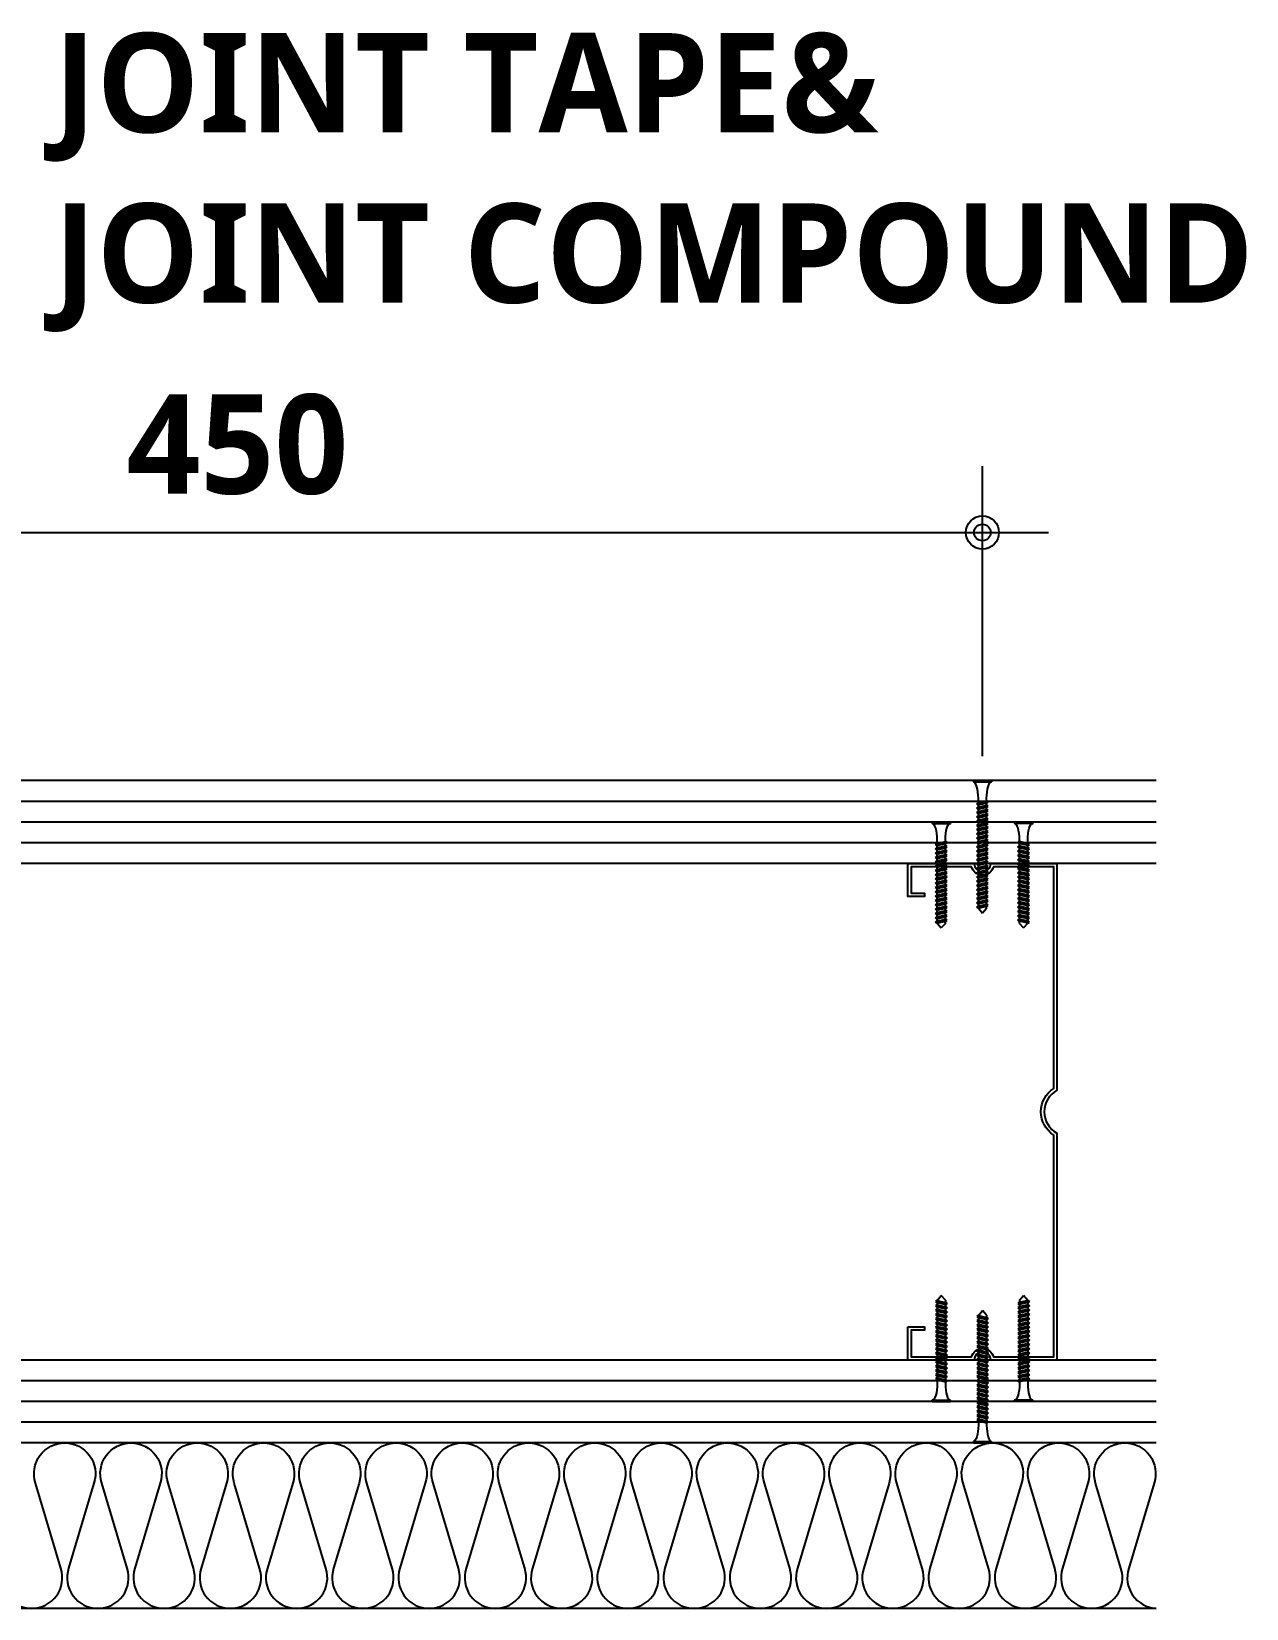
# Model space of a CAD drawing. Extents: x 200 to 24872, y 200 to 5740.
# Drawn here: x 20110.3 to 20477.2, y 1828.7 to 2304.9 of the extents above; entities that cross this region are included whole.
import ezdxf
from ezdxf.enums import TextEntityAlignment as Align

# ---------------------------------------------------------------- set-up
doc = ezdxf.new("R2010")
doc.units = 0
doc.header["$LTSCALE"] = 10
doc.header["$MEASUREMENT"] = 0
doc.header["$PDSIZE"] = -2
doc.layers.get('Defpoints').update_dxf_attribs({"color": 143, "linetype": 'CONTINUOUS'})
for name, color, linetype in [('A-ANNO-TEXT1', 7, 'CONTINUOUS'), ('A-DIM', 7, 'CONTINUOUS'), ('A-ELE9', 9, 'CONTINUOUS'), ('A-insul', 251, 'CONTINUOUS'), ('A-ST-AXIS-DIM', 7, 'CONTINUOUS'), ('A-STUD', 3, 'CONTINUOUS'), ('A-WALL-DRY', 7, 'CONTINUOUS'), ('나사못32', 8, 'CONTINUOUS'), ('나사못40', 8, 'CONTINUOUS')]:
    doc.layers.add(name, color=color, linetype=linetype)
doc.styles.add('2020음성 1차', font='NanumGothicBold.ttf')
doc.dimstyles.new('RI-DOT-150', dxfattribs={"dimscale": 150, "dimtxt": 3, "dimasz": 1, "dimexe": 2, "dimexo": 2, "dimgap": 1, "dimtad": 1, "dimdec": 0, "dimzin": 9, "dimdsep": 46, "dimtxsty": '2020음성 1차', "dimcen": 0, "dimclrd": 256, "dimclre": 256, "dimclrt": 3, "dimadec": 0, "dimazin": 0, "dimtm": 1e-09, "dimtfac": 1, "dimtdec": 0, "dimtix": 1, "dimtmove": 2, "dimatfit": 3, "dimfxl": 1.25, "dimtolj": 1, "dimtzin": 0, "dimlwd": -1, "dimlwe": -1, "dimarcsym": 0})

# ---------------------------------------------------------------- blocks, each defined once
blk = doc.blocks.new('DIMDOT')
at = {"layer": 'A-DIM', "color": 7, "linetype": 'Continuous'}
blk.add_line((-2, 0), (2, 0), dxfattribs=at)
for radius in [0.5, 0.25]:
    blk.add_circle((0, 0), radius, dxfattribs=at)
blk = doc.blocks.new('*D153')
at = {"layer": 'A-ST-AXIS-DIM'}
for p, q in [((19947.48585798964, 2086.111153102946), (19947.48585798964, 2173.61115309353)), ((20397.48585798964, 2086.111153100814), (20397.48585798964, 2173.61115309353)), ((19957.48585798964, 2153.61115309353), (20387.48585798964, 2153.61115309353))]:
    blk.add_line(p, q, dxfattribs=at)
at = {"layer": 'Defpoints', "color": 0}
for p in [(20397.48585798964, 2153.61115309353), (19947.48585798964, 2071.111153102946), (20397.48585798964, 2071.111153100814)]:
    blk.add_point(p, dxfattribs=at)
at = {"layer": 'A-ST-AXIS-DIM', "linetype": 'ByBlock', "xscale": 10, "yscale": 10, "zscale": 10, "rotation": 180}
blk.add_blockref('DIMDOT', (19947.48585798964, 2153.61115309353), dxfattribs=at)
at = {"layer": 'A-ST-AXIS-DIM', "linetype": 'ByBlock', "xscale": 10, "yscale": 10, "zscale": 10}
blk.add_blockref('DIMDOT', (20397.48585798964, 2153.61115309353), dxfattribs=at)
at = {"layer": 'A-ST-AXIS-DIM', "color": 3, "ltscale": 10, "insert": (20172.48585798964, 2180.102630366258), "char_height": 30, "attachment_point": 5, "style": '2020음성 1차'}
blk.add_mtext('\\A1;450', dxfattribs=at)
blk = doc.blocks.new('kcc나사못40')
at = {"layer": '나사못40'}
for p, q in [((1.500000002384354, 38.49999986732496), (1.000000002384354, 38.19999986732496)), ((1.000000002384354, 38.19999986732496), (1.500000002384354, 37.89999986732496)), ((1.500000002384354, 38.49999986732496), (2.750000002384354, 39.99999986732496)), ((1.500000002384354, 38.49999986732496), (4.000000002384353, 37.89999986732496)), ((4.000000002384353, 38.59999986732497), (2.750000002384354, 39.99999986732496)), ((4.000000002384339, 38.59999986732497), (4.000000002384326, 37.89999986732496)), ((1.500000002384354, 37.19999986732496), (1.000000002384354, 36.89999986732496)), ((1.000000002384354, 36.89999986732496), (1.500000002384354, 36.59999986732497)), ((1.500000002384382, 35.89999986732498), (1.000000002384382, 35.59999986732497)), ((1.000000002384382, 35.59999986732497), (1.500000002384382, 35.29999986732498)), ((1.50000000238441, 34.599999867325), (1.00000000238441, 34.299999867325)), ((1.00000000238441, 34.299999867325), (1.50000000238441, 33.999999867325)), ((1.500000002384354, 37.89999986732496), (4.000000002384353, 37.29999986732497)), ((1.500000002384354, 37.89999986732495), (1.500000002384354, 37.19999986732496)), ((1.500000002384354, 37.89999986732495), (4.000000002384353, 37.89999986732496)), ((1.500000002384354, 37.19999986732496), (4.000000002384353, 36.59999986732497)), ((1.500000002384354, 36.59999986732497), (4.000000002384353, 35.99999986732497)), ((1.500000002384382, 36.59999986732497), (1.500000002384382, 35.89999986732496)), ((1.500000002384382, 36.59999986732497), (4.000000002384311, 36.59999986732497)), ((1.500000002384382, 35.89999986732498), (4.000000002384382, 35.29999986732498)), ((1.500000002384382, 35.29999986732498), (4.000000002384382, 34.69999986732498)), ((1.50000000238441, 35.29999986732498), (1.50000000238441, 34.59999986732498)), ((1.500000002384382, 35.29999986732498), (4.000000002384382, 35.29999986732498)), ((1.50000000238441, 34.599999867325), (4.00000000238441, 33.999999867325)), ((1.500000002384439, 33.999999867325), (1.500000002384439, 33.299999867325)), ((1.50000000238441, 33.999999867325), (4.00000000238441, 33.39999986732501)), ((1.500000002384439, 33.999999867325), (4.000000002384368, 33.999999867325)), ((4.000000002384353, 37.89999986732496), (4.500000002384353, 37.59999986732497)), ((4.500000002384353, 37.59999986732497), (4.000000002384353, 37.29999986732497)), ((4.000000002384326, 37.29999986732496), (4.000000002384311, 36.59999986732497)), ((4.000000002384353, 36.59999986732497), (4.500000002384353, 36.29999986732499)), ((4.500000002384353, 36.29999986732499), (4.000000002384353, 35.99999986732497)), ((4.000000002384353, 35.99999986732497), (4.000000002384339, 35.29999986732498)), ((4.000000002384382, 35.29999986732498), (4.500000002384382, 34.999999867325)), ((4.500000002384382, 34.999999867325), (4.000000002384382, 34.69999986732498)), ((4.000000002384382, 34.69999986732498), (4.000000002384368, 33.999999867325)), ((4.00000000238441, 33.999999867325), (4.50000000238441, 33.69999986732502)), ((4.50000000238441, 33.69999986732502), (4.00000000238441, 33.39999986732501)), ((4.00000000238441, 33.39999986732501), (4.000000002384396, 32.69999986732502)), ((1.500000002384439, 33.29999986732501), (1.000000002384439, 32.99999986732502)), ((1.000000002384439, 32.99999986732502), (1.500000002384439, 32.69999986732502)), ((1.500000002384467, 31.99999986732503), (1.000000002384467, 31.69999986732503)), ((1.000000002384467, 31.69999986732503), (1.500000002384467, 31.39999986732504)), ((1.500000002384496, 30.69999986732505), (1.000000002384496, 30.39999986732505)), ((1.000000002384496, 30.39999986732505), (1.500000002384496, 30.09999986732506)), ((1.500000002384524, 29.39999986732507), (1.000000002384524, 29.09999986732507)), ((1.000000002384524, 29.09999986732507), (1.500000002384524, 28.79999986732507)), ((1.500000002384439, 33.29999986732501), (4.000000002384439, 32.69999986732502)), ((1.500000002384439, 32.69999986732502), (4.000000002384439, 32.09999986732503)), ((1.500000002384467, 32.69999986732502), (1.500000002384467, 31.99999986732502)), ((1.500000002384467, 32.69999986732502), (4.000000002384439, 32.69999986732502)), ((1.500000002384467, 31.99999986732503), (4.000000002384467, 31.39999986732504)), ((1.500000002384496, 31.39999986732504), (1.500000002384496, 30.69999986732503)), ((1.500000002384467, 31.39999986732504), (4.000000002384467, 30.79999986732504)), ((1.500000002384496, 31.39999986732504), (4.000000002384425, 31.39999986732504)), ((1.500000002384496, 30.69999986732505), (4.000000002384496, 30.09999986732506)), ((1.500000002384496, 30.09999986732506), (4.000000002384496, 29.49999986732506)), ((1.500000002384524, 30.09999986732506), (1.500000002384524, 29.39999986732505)), ((1.500000002384524, 30.09999986732506), (4.000000002384454, 30.09999986732506)), ((1.500000002384524, 29.39999986732507), (4.000000002384524, 28.79999986732507)), ((1.500000002384552, 28.79999986732507), (1.500000002384552, 28.09999986732507)), ((1.500000002384524, 28.79999986732507), (4.000000002384524, 28.19999986732508)), ((1.500000002384552, 28.79999986732507), (4.000000002384481, 28.79999986732507)), ((4.000000002384439, 32.69999986732502), (4.500000002384438, 32.39999986732504)), ((4.500000002384438, 32.39999986732504), (4.000000002384439, 32.09999986732503)), ((4.000000002384439, 32.09999986732503), (4.000000002384425, 31.39999986732504)), ((4.000000002384467, 31.39999986732504), (4.500000002384467, 31.09999986732506)), ((4.500000002384467, 31.09999986732506), (4.000000002384467, 30.79999986732504)), ((4.000000002384467, 30.79999986732504), (4.000000002384454, 30.09999986732506)), ((4.000000002384496, 30.09999986732506), (4.500000002384496, 29.79999986732507)), ((4.500000002384496, 29.79999986732507), (4.000000002384496, 29.49999986732506)), ((4.000000002384496, 29.49999986732506), (4.000000002384481, 28.79999986732507)), ((4.000000002384524, 28.79999986732507), (4.500000002384523, 28.49999986732509)), ((1.500000002384552, 28.09999986732508), (1.000000002384552, 27.79999986732509)), ((1.000000002384552, 27.79999986732509), (1.500000002384552, 27.49999986732509)), ((1.500000002384581, 26.7999998673251), (1.000000002384581, 26.4999998673251)), ((1.000000002384581, 26.4999998673251), (1.500000002384581, 26.19999986732511)), ((1.500000002384609, 25.49999986732512), (1.000000002384609, 25.19999986732512)), ((1.000000002384609, 25.19999986732512), (1.500000002384609, 24.89999986732512)), ((1.500000002384638, 24.19999986732513), (1.000000002384638, 23.89999986732513)), ((1.000000002384638, 23.89999986732513), (1.500000002384638, 23.59999986732514)), ((1.500000002384552, 28.09999986732508), (4.000000002384552, 27.49999986732509)), ((1.500000002384552, 27.49999986732509), (4.000000002384552, 26.89999986732509)), ((1.500000002384581, 27.49999986732509), (1.500000002384581, 26.79999986732509)), ((1.500000002384581, 27.49999986732509), (4.00000000238451, 27.49999986732509)), ((1.500000002384581, 26.7999998673251), (4.000000002384581, 26.19999986732511)), ((1.500000002384609, 26.19999986732511), (1.500000002384609, 25.4999998673251)), ((1.500000002384581, 26.19999986732511), (4.000000002384581, 25.59999986732511)), ((1.500000002384609, 26.19999986732511), (4.000000002384538, 26.19999986732511)), ((1.500000002384609, 25.49999986732512), (4.000000002384609, 24.89999986732512)), ((1.500000002384609, 24.89999986732512), (4.000000002384609, 24.29999986732513)), ((1.500000002384638, 24.89999986732512), (1.500000002384638, 24.19999986732512)), ((1.500000002384638, 24.89999986732512), (4.000000002384566, 24.89999986732512)), ((1.500000002384638, 24.19999986732513), (4.000000002384638, 23.59999986732514)), ((4.500000002384523, 28.49999986732509), (4.000000002384524, 28.19999986732508)), ((4.000000002384524, 28.19999986732508), (4.00000000238451, 27.49999986732509)), ((4.000000002384552, 27.49999986732509), (4.500000002384552, 27.1999998673251)), ((4.500000002384552, 27.1999998673251), (4.000000002384552, 26.89999986732509)), ((4.000000002384552, 26.89999986732509), (4.000000002384538, 26.19999986732511)), ((4.000000002384581, 26.19999986732511), (4.500000002384581, 25.89999986732512)), ((4.500000002384581, 25.89999986732512), (4.000000002384581, 25.59999986732511)), ((4.000000002384581, 25.59999986732511), (4.000000002384566, 24.89999986732512)), ((4.000000002384609, 24.89999986732512), (4.500000002384608, 24.59999986732514)), ((4.500000002384608, 24.59999986732514), (4.000000002384609, 24.29999986732513)), ((4.000000002384609, 24.29999986732513), (4.000000002384596, 23.59999986732514)), ((1.500000002384666, 22.89999986732515), (1.000000002384666, 22.59999986732515)), ((1.000000002384666, 22.59999986732515), (1.500000002384666, 22.29999986732515)), ((1.500000002384695, 21.59999986732517), (1.000000002384695, 21.29999986732517)), ((1.000000002384695, 21.29999986732517), (1.500000002384695, 20.99999986732517)), ((1.500000002384723, 20.29999986732518), (1.000000002384723, 19.99999986732518)), ((1.000000002384723, 19.99999986732518), (1.500000002384723, 19.69999986732519)), ((1.500000002384666, 23.59999986732514), (1.500000002384666, 22.89999986732514)), ((1.500000002384638, 23.59999986732514), (4.000000002384638, 22.99999986732514)), ((1.500000002384666, 23.59999986732514), (4.000000002384596, 23.59999986732514)), ((1.500000002384666, 22.89999986732515), (4.000000002384666, 22.29999986732515)), ((1.500000002384666, 22.29999986732515), (4.000000002384666, 21.69999986732516)), ((1.500000002384695, 22.29999986732515), (1.500000002384695, 21.59999986732515)), ((1.500000002384666, 22.29999986732515), (4.000000002384623, 22.29999986732515)), ((1.500000002384695, 21.59999986732517), (4.000000002384695, 20.99999986732517)), ((1.500000002384723, 20.99999986732517), (1.500000002384723, 20.29999986732517)), ((1.500000002384695, 20.99999986732517), (4.000000002384695, 20.39999986732518)), ((1.500000002384695, 20.99999986732517), (4.000000002384695, 20.99999986732517)), ((1.500000002384723, 20.29999986732518), (4.000000002384724, 19.69999986732519)), ((1.500000002384723, 19.69999986732519), (4.000000002384724, 19.09999986732519)), ((1.500000002384751, 19.69999986732519), (1.500000002384751, 18.99999986732519)), ((1.500000002384751, 19.69999986732519), (4.000000002384724, 19.69999986732519)), ((4.000000002384638, 23.59999986732514), (4.500000002384637, 23.29999986732516)), ((4.500000002384637, 23.29999986732516), (4.000000002384638, 22.99999986732514)), ((4.000000002384638, 22.99999986732514), (4.000000002384623, 22.29999986732515)), ((4.000000002384666, 22.29999986732515), (4.500000002384666, 21.99999986732517)), ((4.500000002384666, 21.99999986732517), (4.000000002384666, 21.69999986732516)), ((4.000000002384666, 21.69999986732516), (4.000000002384652, 20.99999986732517)), ((4.000000002384695, 20.99999986732517), (4.500000002384695, 20.69999986732519)), ((4.500000002384695, 20.69999986732519), (4.000000002384695, 20.39999986732518)), ((4.000000002384695, 20.39999986732518), (4.00000000238468, 19.69999986732519)), ((4.000000002384724, 19.69999986732519), (4.500000002384723, 19.39999986732521)), ((4.500000002384723, 19.39999986732521), (4.000000002384724, 19.09999986732519)), ((4.000000002384724, 19.09999986732519), (4.000000002384709, 18.39999986732521)), ((1.500000002384751, 18.9999998673252), (1.000000002384751, 18.6999998673252)), ((1.000000002384751, 18.6999998673252), (1.500000002384751, 18.39999986732521)), ((1.50000000238478, 17.69999986732521), (1.00000000238478, 17.39999986732522)), ((1.00000000238478, 17.39999986732522), (1.50000000238478, 17.09999986732522)), ((1.500000002384808, 16.39999986732523), (1.000000002384808, 16.09999986732524)), ((1.000000002384808, 16.09999986732524), (1.500000002384808, 15.79999986732524)), ((1.500000002384837, 15.09999986732525), (1.000000002384837, 14.79999986732525)), ((1.000000002384837, 14.79999986732525), (1.500000002384837, 14.49999986732526)), ((1.500000002384751, 18.9999998673252), (4.000000002384751, 18.39999986732521)), ((1.50000000238478, 18.39999986732521), (1.50000000238478, 17.6999998673252)), ((1.500000002384751, 18.39999986732521), (4.000000002384751, 17.79999986732521)), ((1.50000000238478, 18.39999986732521), (4.000000002384709, 18.39999986732521)), ((1.50000000238478, 17.69999986732521), (4.00000000238478, 17.09999986732522)), ((1.50000000238478, 17.09999986732522), (4.00000000238478, 16.49999986732523)), ((1.500000002384808, 17.09999986732522), (1.500000002384808, 16.39999986732522)), ((1.50000000238478, 17.09999986732522), (4.000000002384737, 17.09999986732522)), ((1.500000002384808, 16.39999986732523), (4.000000002384808, 15.79999986732524)), ((1.500000002384837, 15.79999986732524), (1.500000002384837, 15.09999986732523)), ((1.500000002384808, 15.79999986732524), (4.000000002384808, 15.19999986732524)), ((1.500000002384837, 15.79999986732524), (4.000000002384766, 15.79999986732524)), ((1.500000002384837, 15.09999986732525), (4.000000002384836, 14.49999986732526)), ((1.500000002384837, 14.49999986732526), (4.000000002384836, 13.89999986732526)), ((1.500000002384865, 14.49999986732526), (1.500000002384865, 13.79999986732525)), ((1.500000002384865, 14.49999986732526), (4.000000002384794, 14.49999986732526)), ((4.000000002384751, 18.39999986732521), (4.500000002384751, 18.09999986732522)), ((4.500000002384751, 18.09999986732522), (4.000000002384751, 17.79999986732521)), ((4.000000002384751, 17.79999986732521), (4.000000002384737, 17.09999986732522)), ((4.00000000238478, 17.09999986732522), (4.50000000238478, 16.79999986732524)), ((4.50000000238478, 16.79999986732524), (4.00000000238478, 16.49999986732523)), ((4.00000000238478, 16.49999986732523), (4.000000002384766, 15.79999986732524)), ((4.000000002384808, 15.79999986732524), (4.500000002384809, 15.49999986732526)), ((4.500000002384809, 15.49999986732526), (4.000000002384808, 15.19999986732524)), ((4.000000002384808, 15.19999986732524), (4.000000002384794, 14.49999986732526)), ((4.000000002384836, 14.49999986732526), (4.500000002384836, 14.19999986732527)), ((1.500000002384865, 13.79999986732527), (1.000000002384865, 13.49999986732527)), ((1.000000002384865, 13.49999986732527), (1.500000002384865, 13.19999986732527)), ((1.500000002384894, 12.49999986732528), (1.000000002384894, 12.19999986732529)), ((1.000000002384894, 12.19999986732529), (1.500000002384894, 11.89999986732529)), ((1.500000002384922, 11.1999998673253), (1.000000002384922, 10.8999998673253)), ((1.000000002384922, 10.8999998673253), (1.500000002384922, 10.59999986732531)), ((1.50000000238495, 9.89999986732532), (1.00000000238495, 9.599999867325323)), ((1.00000000238495, 9.599999867325323), (1.50000000238495, 9.299999867325324)), ((1.500000002384865, 13.79999986732527), (4.000000002384866, 13.19999986732527)), ((1.500000002384894, 13.19999986732527), (1.500000002384894, 12.49999986732527)), ((1.500000002384865, 13.19999986732527), (4.000000002384866, 12.59999986732528)), ((1.500000002384894, 13.19999986732527), (4.000000002384823, 13.19999986732527)), ((1.500000002384894, 12.49999986732528), (4.000000002384893, 11.89999986732529)), ((1.500000002384894, 11.89999986732529), (4.000000002384893, 11.2999998673253)), ((1.500000002384922, 11.89999986732529), (1.500000002384922, 11.19999986732529)), ((1.500000002384922, 11.89999986732529), (4.000000002384851, 11.89999986732529)), ((1.500000002384922, 11.1999998673253), (4.000000002384922, 10.59999986732531)), ((1.50000000238495, 10.59999986732531), (1.50000000238495, 9.899999867325308)), ((1.500000002384922, 10.59999986732531), (4.000000002384922, 9.999999867325315)), ((1.50000000238495, 10.59999986732531), (4.000000002384879, 10.59999986732531)), ((1.50000000238495, 9.89999986732532), (4.00000000238495, 9.299999867325324)), ((4.500000002384836, 14.19999986732527), (4.000000002384836, 13.89999986732526)), ((4.000000002384836, 13.89999986732526), (4.000000002384823, 13.19999986732527)), ((4.000000002384866, 13.19999986732527), (4.500000002384866, 12.89999986732529)), ((4.500000002384866, 12.89999986732529), (4.000000002384866, 12.59999986732528)), ((4.000000002384866, 12.59999986732528), (4.000000002384851, 11.89999986732529)), ((4.000000002384893, 11.89999986732529), (4.500000002384893, 11.59999986732531)), ((4.500000002384893, 11.59999986732531), (4.000000002384893, 11.2999998673253)), ((4.000000002384893, 11.2999998673253), (4.000000002384879, 10.59999986732531)), ((4.000000002384922, 10.59999986732531), (4.500000002384922, 10.29999986732532)), ((4.500000002384922, 10.29999986732532), (4.000000002384922, 9.999999867325315)), ((4.000000002384922, 9.999999867325315), (4.000000002384908, 9.299999867325324)), ((1.500000002384979, 8.599999867325337), (1.000000002384979, 8.29999986732534)), ((1.000000002384979, 8.29999986732534), (1.500000002384979, 7.999999867325343)), ((1.500000002385007, 7.299999867325353), (1.000000002385007, 6.999999867325357)), ((1.000000002385007, 6.999999867325357), (1.500000002385007, 6.699999867325361)), ((1.50000000238495, 9.299999867325324), (4.00000000238495, 8.699999867325332)), ((1.500000002384979, 9.299999867325324), (1.500000002384979, 8.599999867325323)), ((1.500000002384979, 9.299999867325324), (4.000000002384908, 9.299999867325324)), ((1.500000002384979, 8.599999867325337), (4.000000002384978, 7.999999867325343)), ((1.500000002385007, 7.999999867325343), (1.500000002385007, 7.299999867325339)), ((1.500000002384979, 7.999999867325343), (4.000000002384978, 7.399999867325348)), ((1.500000002384979, 7.999999867325343), (4.000000002384978, 7.999999867325343)), ((1.500000002385007, 7.299999867325353), (4.000000002385007, 6.699999867325361)), ((1.500000002385007, 6.699999867325361), (4.000000002385007, 6.099999867325366)), ((1.500000002385007, 6.699999867325361), (4.000000002384965, 6.699999867325361)), ((1.500000002385007, 6.699999867325361), (1.500000002385021, 5.399999867325383)), ((4.00000000238495, 9.299999867325324), (4.50000000238495, 8.999999867325341)), ((4.50000000238495, 8.999999867325341), (4.00000000238495, 8.699999867325332)), ((4.00000000238495, 8.699999867325332), (4.000000002384936, 7.999999867325343)), ((4.000000002384978, 7.999999867325343), (4.500000002384978, 7.699999867325361)), ((4.500000002384978, 7.699999867325361), (4.000000002384978, 7.399999867325348)), ((4.000000002384978, 7.399999867325348), (4.000000002384965, 6.699999867325361)), ((4.000000002385007, 6.699999867325361), (4.500000002385007, 6.399999867325377)), ((4.500000002385007, 6.399999867325377), (4.000000002385007, 6.099999867325366)), ((4.000000002385007, 6.099999867325366), (4.000000002384994, 5.399999867325377)), ((2.384354e-09, 0.3999998673249578), (5.500000002384354, 0.3999998673249578)), ((2.384354e-09, -1.326750407e-07), (2.384354e-09, 0.3999998673249578)), ((5.500000002384354, -1.326750407e-07), (5.500000002384354, 0.3999998673249578)), ((2.384354e-09, -1.326750407e-07), (5.500000002384354, -1.326750407e-07))]:
    blk.add_line(p, q, dxfattribs=at)
at = {"layer": '나사못40', "extrusion": (0, 0, -1)}
blk.add_ellipse((2.384354e-09, 5.399999867325377), major_axis=(0, -5.000000000000417), ratio=0.299999999999847, start_param=4.712388980384689, end_param=6.283185307179585, dxfattribs=at)
at = {"layer": '나사못40'}
blk.add_ellipse((5.500000002384354, 5.399999867325377), major_axis=(0, -5.000000000000417), ratio=0.299999999999847, start_param=4.712388980384689, end_param=6.283185307179585, dxfattribs=at)
blk = doc.blocks.new('kcc나사못32')
at = {"layer": '나사못32'}
for p, q in [((1.500005058944225, 29.89999868441373), (1.000005058944225, 29.59999868436717)), ((1.000005058944225, 29.59999868436717), (1.500005058944225, 29.2999986843206)), ((1.500005058944225, 28.59999868436716), (1.000005058944225, 28.2999986843206)), ((1.500005058944225, 30.59999868436717), (2.750005058944225, 31.99999868427403)), ((1.500005058944225, 30.59999868436717), (1.500005058944225, 29.89999868441373)), ((4.000005058944225, 30.49999868427403), (1.500005058944225, 29.89999868441373)), ((4.000005058944225, 29.89999868441373), (1.500005058944225, 29.89999868441373)), ((4.000005058944225, 29.89999868441373), (1.500005058944225, 29.2999986843206)), ((1.500005058944225, 29.2999986843206), (1.500005058944225, 28.59999868436716)), ((4.000005058944225, 29.19999868422747), (1.500005058944225, 28.59999868436716)), ((4.000005058944225, 28.59999868436716), (1.500005058944225, 28.59999868436716)), ((4.000005058944225, 28.59999868436716), (1.500005058944225, 27.99999868427403)), ((4.000005058944225, 30.49999868427403), (2.750005058944225, 31.99999868427403)), ((4.000005058944225, 30.49999868427403), (4.500005058944224, 30.19999868422747)), ((4.500005058944224, 30.19999868422747), (4.000005058944225, 29.89999868441373)), ((4.000005058944225, 29.89999868441373), (4.000005058944225, 29.19999868422747)), ((4.000005058944225, 29.19999868422747), (4.500005058944224, 28.89999868441373)), ((4.500005058944224, 28.89999868441373), (4.000005058944225, 28.59999868436716)), ((4.000005058944225, 28.59999868436716), (4.000005058944225, 27.89999868441373)), ((1.000005058944225, 28.2999986843206), (1.500005058944225, 27.99999868427403)), ((1.500005058944225, 27.2999986843206), (1.000005058944225, 26.99999868427403)), ((1.000005058944225, 26.99999868427403), (1.500005058944225, 26.69999868422747)), ((1.500005058944225, 25.99999868427403), (1.000005058944225, 25.69999868422747)), ((1.000005058944225, 25.69999868422747), (1.500005058944225, 25.39999868441373)), ((1.500005058944225, 24.69999868422747), (1.000005058944225, 24.39999868441373)), ((1.000005058944225, 24.39999868441373), (1.500005058944225, 24.09999868436717)), ((1.500005058944225, 27.99999868427403), (1.500005058944225, 27.2999986843206)), ((4.000005058944225, 27.89999868441373), (1.500005058944225, 27.2999986843206)), ((4.000005058944225, 27.2999986843206), (1.500005058944225, 27.2999986843206)), ((4.000005058944225, 27.2999986843206), (1.500005058944225, 26.69999868422747)), ((1.500005058944225, 26.69999868422747), (1.500005058944225, 25.99999868427403)), ((4.000005058944225, 26.59999868436717), (1.500005058944225, 25.99999868427403)), ((4.000005058944225, 25.99999868427403), (1.500005058944225, 25.99999868427403)), ((4.000005058944225, 25.99999868427403), (1.500005058944225, 25.39999868441373)), ((1.500005058944225, 25.39999868441373), (1.500005058944225, 24.69999868422747)), ((4.000005058944225, 25.2999986843206), (1.500005058944225, 24.69999868422747)), ((4.000005058944225, 24.69999868422747), (1.500005058944225, 24.69999868422747)), ((4.000005058944225, 24.69999868422747), (1.500005058944225, 24.09999868436717)), ((1.500005058944225, 24.09999868436717), (1.500005058944225, 23.39999868441373)), ((4.000005058944225, 23.99999868427403), (1.500005058944225, 23.39999868441373)), ((4.000005058944225, 27.89999868441373), (4.500005058944224, 27.59999868436717)), ((4.500005058944224, 27.59999868436717), (4.000005058944225, 27.2999986843206)), ((4.000005058944225, 27.2999986843206), (4.000005058944225, 26.59999868436717)), ((4.000005058944225, 26.59999868436717), (4.500005058944224, 26.2999986843206)), ((4.500005058944224, 26.2999986843206), (4.000005058944225, 25.99999868427403)), ((4.000005058944225, 25.99999868427403), (4.000005058944225, 25.2999986843206)), ((4.000005058944225, 25.2999986843206), (4.500005058944224, 24.99999868427404)), ((4.500005058944224, 24.99999868427404), (4.000005058944225, 24.69999868422747)), ((4.000005058944225, 24.69999868422747), (4.000005058944225, 23.99999868427403)), ((4.000005058944225, 23.99999868427403), (4.500005058944224, 23.69999868422747)), ((1.500005058944225, 23.39999868441373), (1.000005058944225, 23.09999868436717)), ((1.000005058944225, 23.09999868436717), (1.500005058944225, 22.7999986843206)), ((1.500005058944225, 22.09999868436717), (1.000005058944225, 21.7999986843206)), ((1.000005058944225, 21.7999986843206), (1.500005058944225, 21.49999868427403)), ((1.500005058944225, 20.7999986843206), (1.000005058944225, 20.49999868427403)), ((1.000005058944225, 20.49999868427403), (1.500005058944225, 20.19999868422747)), ((1.500005058944225, 19.49999868427403), (1.000005058944225, 19.19999868422747)), ((1.000005058944225, 19.19999868422747), (1.500005058944225, 18.89999868441373)), ((4.000005058944225, 23.39999868441373), (1.500005058944225, 23.39999868441373)), ((4.000005058944225, 23.39999868441373), (1.500005058944225, 22.7999986843206)), ((1.500005058944225, 22.7999986843206), (1.500005058944225, 22.09999868436717)), ((4.000005058944225, 22.69999868422747), (1.500005058944225, 22.09999868436717)), ((4.000005058944225, 22.09999868436717), (1.500005058944225, 22.09999868436717)), ((4.000005058944225, 22.09999868436717), (1.500005058944225, 21.49999868427403)), ((1.500005058944225, 21.49999868427403), (1.500005058944225, 20.7999986843206)), ((4.000005058944225, 21.39999868441373), (1.500005058944225, 20.7999986843206)), ((4.000005058944225, 20.7999986843206), (1.500005058944225, 20.7999986843206)), ((4.000005058944225, 20.7999986843206), (1.500005058944225, 20.19999868422747)), ((1.500005058944225, 20.19999868422747), (1.500005058944225, 19.49999868427403)), ((4.000005058944225, 20.09999868436716), (1.500005058944225, 19.49999868427403)), ((4.000005058944225, 19.49999868427403), (1.500005058944225, 19.49999868427403)), ((4.000005058944225, 19.49999868427403), (1.500005058944225, 18.89999868441373)), ((4.500005058944224, 23.69999868422747), (4.000005058944225, 23.39999868441373)), ((4.000005058944225, 23.39999868441373), (4.000005058944225, 22.69999868422747)), ((4.000005058944225, 22.69999868422747), (4.500005058944224, 22.39999868441373)), ((4.500005058944224, 22.39999868441373), (4.000005058944225, 22.09999868436717)), ((4.000005058944225, 22.09999868436717), (4.000005058944225, 21.39999868441373)), ((4.000005058944225, 21.39999868441373), (4.500005058944224, 21.09999868436716)), ((4.500005058944224, 21.09999868436716), (4.000005058944225, 20.7999986843206)), ((4.000005058944225, 20.7999986843206), (4.000005058944225, 20.09999868436716)), ((4.000005058944225, 20.09999868436716), (4.500005058944224, 19.7999986843206)), ((4.500005058944224, 19.7999986843206), (4.000005058944225, 19.49999868427403)), ((4.000005058944225, 19.49999868427403), (4.000005058944225, 18.7999986843206)), ((1.500005058944225, 18.19999868422747), (1.000005058944225, 17.89999868441373)), ((1.000005058944225, 17.89999868441373), (1.500005058944225, 17.59999868436716)), ((1.500005058944225, 16.89999868441373), (1.000005058944225, 16.59999868436716)), ((1.000005058944225, 16.59999868436716), (1.500005058944225, 16.2999986843206)), ((1.500005058944225, 15.59999868436716), (1.000005058944225, 15.2999986843206)), ((1.000005058944225, 15.2999986843206), (1.500005058944225, 14.99999868427403)), ((1.500005058944225, 14.2999986843206), (1.000005058944225, 13.99999868427403)), ((1.500005058944225, 18.89999868441373), (1.500005058944225, 18.19999868422747)), ((4.000005058944225, 18.7999986843206), (1.500005058944225, 18.19999868422747)), ((4.000005058944225, 18.19999868422747), (1.500005058944225, 18.19999868422747)), ((4.000005058944225, 18.19999868422747), (1.500005058944225, 17.59999868436716)), ((1.500005058944225, 17.59999868436716), (1.500005058944225, 16.89999868441373)), ((4.000005058944225, 17.49999868427403), (1.500005058944225, 16.89999868441373)), ((4.000005058944225, 16.89999868441373), (1.500005058944225, 16.89999868441373)), ((4.000005058944225, 16.89999868441373), (1.500005058944225, 16.2999986843206)), ((1.500005058944225, 16.2999986843206), (1.500005058944225, 15.59999868436716)), ((4.000005058944225, 16.19999868422747), (1.500005058944225, 15.59999868436716)), ((4.000005058944225, 15.59999868436716), (1.500005058944225, 15.59999868436716)), ((4.000005058944225, 15.59999868436716), (1.500005058944225, 14.99999868427403)), ((1.500005058944225, 14.99999868427403), (1.500005058944225, 14.2999986843206)), ((4.000005058944225, 14.89999868441373), (1.500005058944225, 14.2999986843206)), ((4.000005058944225, 14.2999986843206), (1.500005058944225, 14.2999986843206)), ((4.000005058944225, 14.2999986843206), (1.500005058944225, 13.69999868422747)), ((4.000005058944225, 18.7999986843206), (4.500005058944224, 18.49999868427403)), ((4.500005058944224, 18.49999868427403), (4.000005058944225, 18.19999868422747)), ((4.000005058944225, 18.19999868422747), (4.000005058944225, 17.49999868427403)), ((4.000005058944225, 17.49999868427403), (4.500005058944224, 17.19999868422746)), ((4.500005058944224, 17.19999868422746), (4.000005058944225, 16.89999868441373)), ((4.000005058944225, 16.89999868441373), (4.000005058944225, 16.19999868422747)), ((4.000005058944225, 16.19999868422747), (4.500005058944224, 15.89999868441373)), ((4.500005058944224, 15.89999868441373), (4.000005058944225, 15.59999868436716)), ((4.000005058944225, 15.59999868436716), (4.000005058944225, 14.89999868441373)), ((4.000005058944225, 14.89999868441373), (4.500005058944224, 14.59999868436716)), ((4.500005058944224, 14.59999868436716), (4.000005058944225, 14.2999986843206)), ((4.000005058944225, 14.2999986843206), (4.000005058944225, 13.59999868436716)), ((1.000005058944225, 13.99999868427403), (1.500005058944225, 13.69999868422747)), ((1.500005058944225, 12.99999868427403), (1.000005058944225, 12.69999868422746)), ((1.000005058944225, 12.69999868422746), (1.500005058944225, 12.39999868441373)), ((1.500005058944225, 11.69999868422746), (1.000005058944225, 11.39999868441373)), ((1.000005058944225, 11.39999868441373), (1.500005058944225, 11.09999868436716)), ((1.500005058944225, 10.39999868441373), (1.000005058944225, 10.09999868436716)), ((1.000005058944225, 10.09999868436716), (1.500005058944225, 9.799998684320597)), ((1.500005058944225, 13.69999868422747), (1.500005058944225, 12.99999868427403)), ((4.000005058944225, 13.59999868436716), (1.500005058944225, 12.99999868427403)), ((4.000005058944225, 12.99999868427403), (1.500005058944225, 12.99999868427403)), ((4.000005058944225, 12.99999868427403), (1.500005058944225, 12.39999868441373)), ((1.500005058944225, 12.39999868441373), (1.500005058944225, 11.69999868422746)), ((4.000005058944225, 12.2999986843206), (1.500005058944225, 11.69999868422746)), ((4.000005058944225, 11.69999868422746), (1.500005058944225, 11.69999868422746)), ((4.000005058944225, 11.69999868422746), (1.500005058944225, 11.09999868436716)), ((1.500005058944225, 11.09999868436716), (1.500005058944225, 10.39999868441373)), ((4.000005058944225, 10.99999868427403), (1.500005058944225, 10.39999868441373)), ((4.000005058944225, 10.39999868441373), (1.500005058944225, 10.39999868441373)), ((4.000005058944225, 10.39999868441373), (1.500005058944225, 9.799998684320597)), ((1.500005058944225, 9.799998684320597), (1.500005058944225, 9.099998684367165)), ((4.000005058944225, 9.699998684227467), (1.500005058944225, 9.099998684367165)), ((4.000005058944225, 13.59999868436716), (4.500005058944224, 13.2999986843206)), ((4.500005058944224, 13.2999986843206), (4.000005058944225, 12.99999868427403)), ((4.000005058944225, 12.99999868427403), (4.000005058944225, 12.2999986843206)), ((4.000005058944225, 12.2999986843206), (4.500005058944224, 11.99999868427403)), ((4.500005058944224, 11.99999868427403), (4.000005058944225, 11.69999868422746)), ((4.000005058944225, 11.69999868422746), (4.000005058944225, 10.99999868427403)), ((4.000005058944225, 10.99999868427403), (4.500005058944224, 10.69999868422746)), ((4.500005058944224, 10.69999868422746), (4.000005058944225, 10.39999868441373)), ((4.000005058944225, 10.39999868441373), (4.000005058944225, 9.699998684227467)), ((4.000005058944225, 9.699998684227467), (4.500005058944224, 9.399998684413733)), ((1.500005058944225, 9.099998684367165), (1.000005058944225, 8.799998684320597)), ((1.000005058944225, 8.799998684320597), (1.500005058944225, 8.499998684274033)), ((1.500005058944225, 7.799998684320598), (1.000005058944225, 7.499998684274032)), ((1.000005058944225, 7.499998684274032), (1.500005058944225, 7.199998684227466)), ((1.500005058944225, 6.499998684274032), (1.000005058944225, 6.199998684227466)), ((1.000005058944225, 6.199998684227466), (1.500005058944225, 5.899998684413731)), ((4.000005058944225, 9.099998684367165), (1.500005058944225, 9.099998684367165)), ((4.000005058944225, 9.099998684367165), (1.500005058944225, 8.499998684274033)), ((1.500005058944225, 8.499998684274033), (1.500005058944225, 7.799998684320598)), ((4.000005058944225, 8.399998684413731), (1.500005058944225, 7.799998684320598)), ((4.000005058944225, 7.799998684320598), (1.500005058944225, 7.799998684320598)), ((4.000005058944225, 7.799998684320598), (1.500005058944225, 7.199998684227466)), ((1.500005058944225, 7.199998684227466), (1.500005058944225, 6.499998684274032)), ((4.000005058944225, 7.099998684367164), (1.500005058944225, 6.499998684274032)), ((4.000005058944225, 6.499998684274032), (1.500005058944225, 6.499998684274032)), ((4.000005058944225, 6.499998684274032), (1.500005058944225, 5.899998684413731)), ((1.500005058944225, 5.899998684413731), (1.500005058944225, 5.399998684413731)), ((4.500005058944224, 9.399998684413733), (4.000005058944225, 9.099998684367165)), ((4.000005058944225, 9.099998684367165), (4.000005058944225, 8.399998684413731)), ((4.000005058944225, 8.399998684413731), (4.500005058944224, 8.099998684367165)), ((4.500005058944224, 8.099998684367165), (4.000005058944225, 7.799998684320598)), ((4.000005058944225, 7.799998684320598), (4.000005058944225, 7.099998684367164)), ((4.000005058944225, 7.099998684367164), (4.500005058944224, 6.799998684320598)), ((4.500005058944224, 6.799998684320598), (4.000005058944225, 6.499998684274032)), ((4.000005058944225, 6.499998684274032), (4.000005058944225, 5.399998684413731)), ((5.0589442253e-06, -1.3157259673e-06), (5.0589442253e-06, 0.3999986844137311)), ((5.500005058944224, 0.3999986844137311), (5.0589442253e-06, 0.3999986844137311)), ((5.500005058944224, -1.3157259673e-06), (5.500005058944224, 0.3999986844137311)), ((5.500005058944224, -1.3157259673e-06), (5.0589442253e-06, -1.3157259673e-06))]:
    blk.add_line(p, q, dxfattribs=at)
at = {"layer": '나사못32', "extrusion": (0, 0, -1)}
blk.add_ellipse((5.0589442253e-06, 5.399998684413731), major_axis=(1.549203e-10, 5), ratio=0.3, start_param=1.570796326785601, end_param=3.141592653486512, dxfattribs=at)
at = {"layer": '나사못32'}
blk.add_ellipse((5.500005058944224, 5.399998684413731), major_axis=(2.59983e-11, 5), ratio=0.3, start_param=1.570796326796456, end_param=3.141592653607123, dxfattribs=at)

msp = doc.modelspace()

# ---------------------------------------------------------------- linework, layer by layer
at = {"layer": 'A-ELE9'}
msp.add_line((20450.00000030709, 1828.672318917379), (19449.99999999882, 1828.672318942699), dxfattribs=at)
at = {"layer": 'A-insul'}
msp.add_lwpolyline([(20101.49999999913, 1840.792318926206, 0.509267), (20110.32999999883, 1828.672318925982, 0.509267), (20119.16999999914, 1840.792318925758), (20111.50999999979, 1866.552318925952, -0.509267), (20120.34000000009, 1878.672318925728, -0.509267), (20129.16999999979, 1866.552318925505), (20121.50999999914, 1840.792318925699, 0.509267), (20130.33999999883, 1828.672318925475, 0.509267), (20139.17999999913, 1840.792318925251), (20131.51999999979, 1866.552318925445, -0.509267), (20140.35000000009, 1878.672318925222, -0.509267), (20149.17999999979, 1866.552318924998), (20141.51999999914, 1840.792318925192, 0.509267), (20150.34999999883, 1828.672318924969, 0.509267), (20159.18999999914, 1840.792318924745), (20151.52999999979, 1866.552318924939, -0.509267), (20160.3600000001, 1878.672318924715, -0.509267), (20169.18999999979, 1866.552318924491), (20161.52999999914, 1840.792318924686, 0.509267), (20170.35999999883, 1828.672318924462, 0.509267), (20179.19999999914, 1840.792318924238), (20171.53999999979, 1866.552318924432, -0.509267), (20180.3700000001, 1878.672318924208, -0.509267), (20189.19999999979, 1866.552318923985), (20181.53999999914, 1840.792318924179, 0.509267), (20190.36999999883, 1828.672318923956, 0.509267), (20199.20999999914, 1840.792318923732), (20191.54999999979, 1866.552318923926, -0.509267), (20200.3800000001, 1878.672318923702, -0.509267), (20209.20999999979, 1866.552318923478), (20201.54999999914, 1840.792318923673, 0.509267), (20210.37999999883, 1828.672318923449, 0.509267), (20219.21999999914, 1840.792318923225), (20211.55999999979, 1866.552318923419, -0.509267), (20220.39000000009, 1878.672318923195, -0.509267), (20229.21999999979, 1866.552318922972), (20221.55999999914, 1840.792318923166, 0.509267), (20230.38999999883, 1828.672318922942, 0.509267), (20239.22999999914, 1840.792318922719), (20231.56999999979, 1866.552318922912, -0.509267), (20240.4000000001, 1878.672318922689, -0.509267), (20249.22999999979, 1866.552318922465), (20241.56999999914, 1840.792318922659, 0.509267), (20250.39999999883, 1828.672318922436, 0.509267), (20259.23999999914, 1840.792318922212), (20251.57999999979, 1866.552318922406, -0.509267), (20260.4100000001, 1878.672318922182, -0.509267), (20269.23999999979, 1866.552318921958), (20261.57999999914, 1840.792318922153, 0.509267), (20270.40999999883, 1828.672318921929, 0.509267), (20279.24999999914, 1840.792318921705), (20271.58999999979, 1866.552318921899, -0.509267), (20280.4200000001, 1878.672318921675, -0.509267), (20289.24999999979, 1866.552318921452), (20281.58999999914, 1840.792318921646, 0.509267), (20290.41999999883, 1828.672318921423, 0.509267), (20299.25999999914, 1840.792318921199), (20291.59999999979, 1866.552318921393, -0.509267), (20300.43000000009, 1878.672318921169, -0.509267), (20309.25999999979, 1866.552318920945), (20301.59999999914, 1840.79231892114, 0.509267), (20310.42999999883, 1828.672318920916, 0.509267), (20319.26999999914, 1840.792318920692), (20311.60999999979, 1866.552318920886, -0.509267), (20320.4400000001, 1878.672318920662, -0.509267), (20329.26999999979, 1866.552318920439), (20321.60999999914, 1840.792318920633, 0.509267), (20330.43999999883, 1828.672318920409, 0.509267), (20339.27999999914, 1840.792318920186), (20331.61999999979, 1866.55231892038, -0.509267), (20340.4500000001, 1878.672318920156, -0.509267), (20349.27999999979, 1866.552318919932), (20341.61999999914, 1840.792318920126, 0.509267), (20350.44999999883, 1828.672318919903, 0.509267), (20359.28999999914, 1840.792318919679), (20351.62999999979, 1866.552318919873, -0.509267), (20360.4600000001, 1878.672318919649, -0.509267), (20369.28999999979, 1866.552318919425), (20361.62999999914, 1840.79231891962, 0.509267), (20370.45999999883, 1828.672318919396, 0.509267), (20379.29999999914, 1840.792318919172), (20371.63999999979, 1866.552318919366, -0.509267), (20380.4700000001, 1878.672318919143, -0.509267), (20389.29999999979, 1866.552318918919), (20381.63999999914, 1840.792318919113, 0.509267), (20390.46999999883, 1828.67231891889, 0.509267), (20399.30999999914, 1840.792318918666), (20391.64999999979, 1866.55231891886, -0.509267), (20400.4800000001, 1878.672318918636, -0.509267), (20409.30999999979, 1866.552318918412), (20401.64999999914, 1840.792318918607, 0.509267), (20410.47999999883, 1828.672318918383, 0.509267), (20419.31999999914, 1840.792318918159), (20411.65999999979, 1866.552318918353, -0.509267), (20420.4900000001, 1878.672318918129, -0.509267), (20429.31999999979, 1866.552318917906), (20421.65999999914, 1840.7923189181, 0.509267), (20430.48999999883, 1828.672318917877, 0.509267), (20439.32999999914, 1840.792318917653), (20431.66999999979, 1866.552318917847, -0.509267), (20440.5000000001, 1878.672318917623, -0.509267), (20449.32999999979, 1866.552318917399), (20441.66999999914, 1840.792318917594, 0.4923933455141297), (20450.00000030709, 1828.68536134903)], format="xyb", dxfattribs=at)
at = {"layer": 'A-STUD'}
msp.add_lwpolyline([(20375.00000000032, 1913.672318675352), (20380.00000000032, 1913.672318675352), (20380.00000000032, 1912.672318675352), (20376.00000000032, 1912.672318675352), (20376.00000000032, 1904.672318675352), (20394.14589802953, 1904.672318675468, -0.7453559925022097), (20400.85410196366, 1904.672318675468), (20419.00000000032, 1904.672318675468), (20419.00000000023, 1971.606912323245, -0.5427831433433274), (20419.00000000009, 1985.73772502775), (20419.00000000009, 2052.672318675468), (20400.85410196343, 2052.672318675468, -0.7453559925022097), (20394.1458980293, 2052.672318675468), (20376.00000000009, 2052.672318675352), (20376.00000000009, 2044.672318675352), (20380.00000000009, 2044.672318675352), (20380.00000000009, 2043.672318675352), (20375.00000000009, 2043.672318675352), (20375.00000000009, 2053.672318675352), (20395.00000000009, 2053.672318675468, 0.9999999999999998), (20400.00000000009, 2053.672318675468), (20420.00000000009, 2053.672318675468), (20420.00000000009, 1985.172318675468, 0.5899974568373595), (20420.00000000017, 1972.172318675613), (20420.00000000032, 1903.672318675468), (20400.00000000032, 1903.672318675468, 0.9999999999999998), (20395.00000000032, 1903.672318675468), (20375.00000000032, 1903.672318675352)], format="xyb", close=True, dxfattribs=at)
at = {"layer": 'A-WALL-DRY'}
for p, q in [((20450.00000030836, 2078.672318700672), (19450.00000000009, 2078.672318675352)), ((20450.00000030844, 2072.422318699099), (19450.00000000009, 2072.4223186991)), ((20450.00000030867, 2066.172318700672), (19450.00000000029, 2066.172318675366)), ((20450.00000030844, 2059.922318699099), (19450.00000000009, 2059.9223186991)), ((20450.00000030844, 2053.672318700672), (19450.00000000009, 2053.672318675352)), ((20450.00000030844, 1903.672318917379), (19450.00000000009, 1903.672318942699)), ((20450.00000030836, 1897.422318915866), (19450.00000000009, 1897.422318915866)), ((20450.00000030867, 1891.172318917379), (19450.00000000029, 1891.172318942685)), ((20450.00000030836, 1884.922318915866), (19450.00000000009, 1884.922318915866)), ((20450.00000030836, 1878.672318917379), (19450.00000000009, 1878.672318942699))]:
    msp.add_line(p, q, dxfattribs=at)

# ---------------------------------------------------------------- block references
at = {"layer": '나사못32', "rotation": 180.0000000002085}
msp.add_blockref('kcc나사못32', (20387.82295407398, 2066.172317360601), dxfattribs=at)
at = {"layer": '나사못32', "xscale": -1}
for p, rotation in [((20407.17704592741, 2066.172317360601), 180), ((20387.82295407398, 1891.17232025745), 359.9999999997914)]:
    msp.add_blockref('kcc나사못32', p, dxfattribs=dict(at, rotation=rotation))
at = {"layer": '나사못32'}
msp.add_blockref('kcc나사못32', (20407.17704592741, 1891.17232025745), dxfattribs=at)
at = {"layer": '나사못40', "extrusion": (0, 0, -1), "zscale": -1, "rotation": 180}
msp.add_blockref('kcc나사못40', (-20394.74999999779, 2078.672318543948), dxfattribs=at)
at = {"layer": '나사못40', "extrusion": (0, 0, -1), "xscale": -1, "zscale": -1}
msp.add_blockref('kcc나사못40', (-20394.74999999779, 1878.672319074103), dxfattribs=at)

# ---------------------------------------------------------------- texts
at = {"layer": 'A-ANNO-TEXT1', "style": '2020음성 1차'}
for s, p in [('JOINT TAPE& ', (20116.98690577995, 2289.440996296187)), ('JOINT COMPOUND', (20116.98690577995, 2237.996838915104))]:
    msp.add_text(s, height=30, dxfattribs=at).set_placement(p, align=Align.MIDDLE_LEFT)

# ---------------------------------------------------------------- dimensions: what is measured, and where the dimension line sits
at = {"layer": 'A-ST-AXIS-DIM'}
dim = msp.add_linear_dim(base=(20397.48585798964, 2153.61115309353), p1=(19947.48585798964, 2071.111153102946), p2=(20397.48585798964, 2071.111153100814), dimstyle='RI-DOT-150', override={"dimscale": 10, "dimexo": 1.5, "dimlunit": 6, "dimblk1": 'DIMDOT', "dimblk2": 'DIMDOT', "dimsah": 1}, dxfattribs=at)
dim.commit()
dim.dimension.update_dxf_attribs({"geometry": '*D153', "text_midpoint": (20172.48585798964, 2180.102630366258)})

doc.saveas('drawing.dxf')
